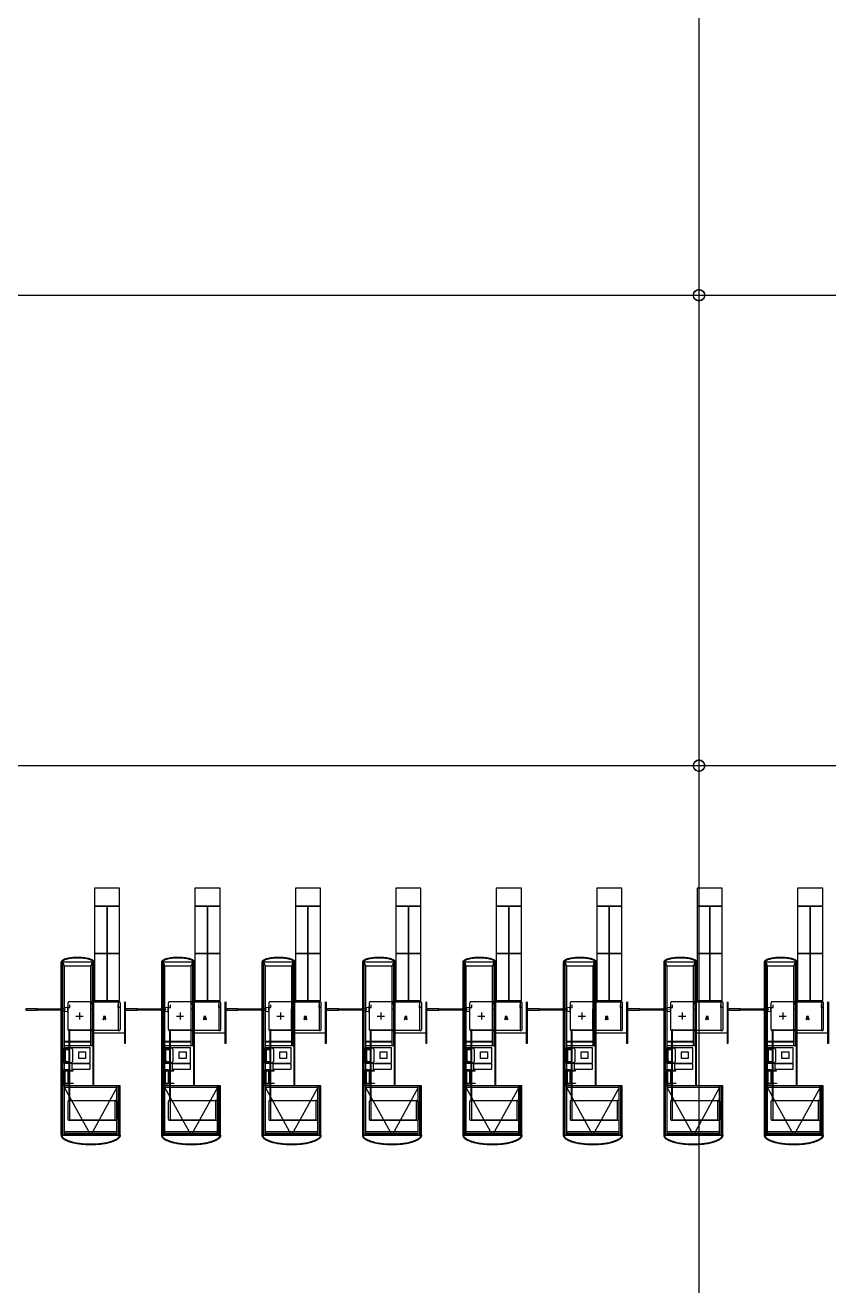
# Model space of a CAD drawing. Header units: millimetres. Extents: x 1478096 to 1808313, y 619971 to 762366.
# Drawn here: x 1560352 to 1575728, y 655871 to 679991 of the extents above; entities that cross this region are included whole.
import ezdxf

# ---------------------------------------------------------------- set-up
doc = ezdxf.new("R2010")
doc.units = ezdxf.units.MM
doc.header["$LTSCALE"] = 10
for name, pattern in [('CENTERX2', [4, 2.5, -0.5, 0.5, -0.5]), ('RE-PLANTABASE(XREF)$0$CENTER', [50.8, 31.75, -6.35, 6.35, -6.35]), ('RE-PLANTABASE(XREF)$0$DASHED', [0.75, 0.5, -0.25])]:
    doc.linetypes.add(name, pattern=pattern)
for name, color, linetype in [('0_Estructura', 251, 'Continuous'), ('COSTAN-CAM-EJES', 251, 'CENTERX2'), ('DC-ARQ-CAJAS', 8, 'Continuous')]:
    doc.layers.add(name, color=color, linetype=linetype)

# ---------------------------------------------------------------- blocks, each defined once
blk = doc.blocks.new('CAJAS')
at = {"layer": 'DC-ARQ-CAJAS', "color": 8}
for p, q in [((1578.851, 717.573), (1578.851, 716.623)), ((1579.963, 717.573), (1578.863, 717.573)), ((1578.863, 717.573), (1578.863, 716.623)), ((1578.881, 717.573), (1578.881, 716.623)), ((1578.911, 717.573), (1578.911, 716.623)), ((1578.911, 716.655), (1579.413, 717.573)), ((1579.915, 717.567), (1578.911, 717.567)), ((1579.915, 717.552), (1578.911, 717.552)), ((1579.915, 717.529), (1578.911, 717.529)), ((1579.915, 717.498), (1578.911, 717.498)), ((1579.413, 717.573), (1579.915, 716.655)), ((1579.915, 717.573), (1579.915, 715.888)), ((1579.945, 717.573), (1579.945, 715.888)), ((1579.963, 717.573), (1579.963, 715.888)), ((1579.975, 717.573), (1579.975, 715.888)), ((1578.851, 716.623), (1579.963, 716.623)), ((1578.911, 716.655), (1579.915, 716.655)), ((1579.351, 716.623), (1579.351, 715.888)), ((1579.363, 716.623), (1579.363, 715.888)), ((1579.852, 716.313), (1579.852, 716.593)), ((1579.852, 716.593), (1579.902, 716.593)), ((1579.902, 716.593), (1579.902, 716.313)), ((1579.424, 716.3), (1579.424, 716.215)), ((1579.902, 716.19), (1579.424, 716.19)), ((1579.424, 716.19), (1579.424, 715.898)), ((1579.764, 716.31), (1579.434, 716.31)), ((1579.434, 716.205), (1579.764, 716.205)), ((1579.761, 715.929), (1579.761, 716.159)), ((1579.774, 716.215), (1579.774, 716.3)), ((1579.781, 716.19), (1579.852, 716.19)), ((1579.902, 716.313), (1579.852, 716.313)), ((1579.902, 716.173), (1579.902, 716.19)), ((1579.902, 715.928), (1579.902, 716.16)), ((1579.424, 715.898), (1579.902, 715.898)), ((1579.51, 715.973), (1579.51, 716.104)), ((1579.51, 716.104), (1579.641, 716.104)), ((1579.641, 715.973), (1579.51, 715.973)), ((1579.641, 716.104), (1579.641, 715.973)), ((1579.852, 715.898), (1579.781, 715.898)), ((1579.902, 716.129), (1579.902, 715.959)), ((1579.902, 715.898), (1579.902, 715.915)), ((1578.751, 715.818), (1578.769, 715.818)), ((1578.751, 715.018), (1578.751, 715.818)), ((1578.769, 715.018), (1578.769, 715.818)), ((1579.351, 715.888), (1579.351, 715.803)), ((1579.351, 715.803), (1579.351, 714.258)), ((1579.363, 715.888), (1579.363, 715.803)), ((1579.381, 715.858), (1579.363, 715.858)), ((1579.363, 715.803), (1579.363, 714.258)), ((1579.381, 715.858), (1579.381, 714.258)), ((1579.381, 715.858), (1579.915, 715.858)), ((1579.411, 715.858), (1579.411, 714.338)), ((1579.411, 715.788), (1579.915, 715.788)), ((1579.411, 715.778), (1579.915, 715.778)), ((1579.915, 715.888), (1579.915, 715.803)), ((1579.915, 715.803), (1579.915, 714.338)), ((1579.945, 715.888), (1579.945, 715.803)), ((1579.945, 715.803), (1579.945, 714.258)), ((1579.963, 715.888), (1579.963, 715.803)), ((1579.963, 715.803), (1579.963, 714.258)), ((1579.975, 715.888), (1579.975, 715.803)), ((1579.975, 715.803), (1579.975, 714.258)), ((1578.751, 715.618), (1579.351, 715.618)), ((1579.351, 715.608), (1579.351, 715.008)), ((1579.351, 714.853), (1579.351, 714.254)), ((1579.381, 714.258), (1579.363, 714.258)), ((1579.411, 714.338), (1579.381, 714.258)), ((1579.381, 714.258), (1579.945, 714.258)), ((1579.411, 714.338), (1579.915, 714.338)), ((1579.915, 714.338), (1579.945, 714.258)), ((1579.945, 714.258), (1579.963, 714.258))]:
    blk.add_line(p, q, dxfattribs=at)
at = {"layer": 'DC-ARQ-CAJAS', "color": 8, "linetype": 'RE-PLANTABASE(XREF)$0$DASHED', "ltscale": 5}
for p, q in [((1578.908, 717.261), (1578.908, 716.931)), ((1579.825, 717.286), (1578.933, 717.286)), ((1578.95, 716.906), (1578.95, 717.283)), ((1578.95, 717.283), (1579.81, 717.283)), ((1579.81, 717.283), (1579.81, 716.906)), ((1579.85, 716.931), (1579.85, 717.261)), ((1578.933, 716.906), (1578.948, 716.906)), ((1578.948, 716.906), (1578.948, 716.931)), ((1579.81, 716.906), (1578.95, 716.906)), ((1579.81, 716.931), (1579.81, 716.906)), ((1579.81, 716.906), (1579.825, 716.906)), ((1579.81, 716.906), (1579.81, 715.568)), ((1579.83, 716.906), (1579.81, 716.906)), ((1579.83, 715.568), (1579.83, 716.906)), ((1578.846, 715.543), (1578.846, 715.043)), ((1578.886, 715.568), (1578.871, 715.568)), ((1578.886, 715.543), (1578.886, 715.568)), ((1578.886, 715.568), (1579.381, 715.568)), ((1578.886, 715.02), (1578.886, 715.568)), ((1579.381, 715.568), (1579.381, 715.02)), ((1579.413, 715.568), (1579.381, 715.568)), ((1579.381, 715.568), (1579.381, 715.043)), ((1579.413, 715.543), (1579.413, 715.568)), ((1579.413, 715.543), (1579.413, 715.152)), ((1579.414, 715.555), (1579.414, 715.568)), ((1579.414, 715.568), (1579.807, 715.568)), ((1579.807, 715.555), (1579.414, 715.555)), ((1579.807, 715.568), (1579.807, 715.555)), ((1579.825, 715.568), (1579.81, 715.568)), ((1579.81, 715.568), (1579.81, 715.543)), ((1579.81, 715.568), (1579.83, 715.568)), ((1579.85, 715.043), (1579.85, 715.543)), ((1578.846, 715.143), (1578.846, 715.128)), ((1578.846, 715.128), (1578.885, 715.128)), ((1578.871, 715.018), (1579.825, 715.018)), ((1578.885, 715.128), (1578.885, 715.078)), ((1579.381, 715.02), (1578.886, 715.02)), ((1579.413, 715.154), (1579.381, 715.154)), ((1579.413, 715.152), (1579.381, 715.152)), ((1579.381, 715.043), (1579.413, 715.043)), ((1579.413, 715.043), (1579.413, 715.068)), ((1579.85, 715.128), (1579.811, 715.128)), ((1579.811, 715.128), (1579.811, 715.078)), ((1579.85, 715.143), (1579.85, 715.128))]:
    blk.add_line(p, q, dxfattribs=at)
at = {"layer": 'DC-ARQ-CAJAS'}
for p, q in [((1579.747, 716.574), (1579.747, 716.58)), ((1579.747, 716.58), (1579.927, 716.58)), ((1579.927, 716.574), (1579.747, 716.574)), ((1579.927, 716.332), (1579.927, 716.582)), ((1579.927, 716.582), (1579.932, 716.582)), ((1579.927, 716.58), (1579.927, 716.574)), ((1579.927, 716.457), (1579.932, 716.457)), ((1579.932, 716.582), (1579.932, 716.332)), ((1579.927, 716.34), (1579.747, 716.34)), ((1579.747, 716.34), (1579.747, 716.334)), ((1579.747, 716.334), (1579.927, 716.334)), ((1579.823, 716.19), (1579.823, 715.898)), ((1579.923, 716.19), (1579.823, 716.19)), ((1579.838, 716.16), (1579.838, 716.173)), ((1579.838, 716.173), (1579.93, 716.173)), ((1579.93, 716.16), (1579.838, 716.16)), ((1579.923, 716.19), (1579.923, 716.173)), ((1579.923, 716.16), (1579.923, 715.928)), ((1579.927, 716.334), (1579.927, 716.34)), ((1579.932, 716.332), (1579.927, 716.332)), ((1579.823, 715.898), (1579.923, 715.898)), ((1579.93, 715.928), (1579.838, 715.928)), ((1579.838, 715.928), (1579.838, 715.915)), ((1579.838, 715.915), (1579.93, 715.915)), ((1579.923, 715.915), (1579.923, 715.898)), ((1579.129, 715.361), (1579.127, 715.359)), ((1579.127, 715.34), (1579.127, 715.359)), ((1579.129, 715.361), (1579.133, 715.361)), ((1579.131, 715.34), (1579.131, 715.3)), ((1579.171, 715.34), (1579.131, 715.34)), ((1579.131, 715.3), (1579.171, 715.3)), ((1579.133, 715.361), (1579.135, 715.359)), ((1579.135, 715.34), (1579.135, 715.359)), ((1579.169, 715.361), (1579.167, 715.359)), ((1579.167, 715.34), (1579.167, 715.359)), ((1579.169, 715.361), (1579.173, 715.361)), ((1579.171, 715.3), (1579.171, 715.34)), ((1579.173, 715.361), (1579.175, 715.359)), ((1579.175, 715.34), (1579.175, 715.359)), ((1579.868, 715.203), (1579.85, 715.203)), ((1579.85, 715.203), (1579.85, 715.165)), ((1579.904, 715.197), (1579.868, 715.203)), ((1579.911, 715.192), (1579.98, 715.192)), ((1579.98, 715.192), (1579.98, 715.138)), ((1579.98, 715.153), (1579.98, 715.178)), ((1579.98, 715.178), (1580.44, 715.178)), ((1580.44, 715.178), (1580.44, 715.153)), ((1580.649, 715.176), (1580.44, 715.176)), ((1580.44, 715.176), (1580.44, 715.154)), ((1578.86, 714.991), (1578.86, 714.091)), ((1579.1, 714.991), (1578.86, 714.991)), ((1579.1, 714.091), (1579.1, 714.991)), ((1579.1, 714.991), (1579.1, 714.091)), ((1579.34, 714.991), (1579.1, 714.991)), ((1579.34, 714.091), (1579.34, 714.991)), ((1579.85, 715.165), (1579.85, 715.128)), ((1579.85, 715.128), (1579.868, 715.128)), ((1579.868, 715.128), (1579.904, 715.133)), ((1579.98, 715.138), (1579.911, 715.138)), ((1580.44, 715.153), (1579.98, 715.153)), ((1580.44, 715.154), (1580.649, 715.154)), ((1578.86, 714.091), (1578.86, 713.191)), ((1579.1, 714.091), (1578.86, 714.091)), ((1578.86, 714.091), (1579.1, 714.091)), ((1579.1, 713.191), (1579.1, 714.091)), ((1579.1, 714.091), (1579.1, 713.191)), ((1579.34, 714.091), (1579.1, 714.091)), ((1579.1, 714.091), (1579.34, 714.091)), ((1579.34, 713.191), (1579.34, 714.091)), ((1578.86, 713.191), (1579.1, 713.191)), ((1578.86, 713.191), (1578.86, 712.841)), ((1579.34, 713.191), (1578.86, 713.191)), ((1579.1, 713.191), (1579.34, 713.191)), ((1579.34, 712.841), (1579.34, 713.191)), ((1578.86, 712.841), (1579.34, 712.841))]:
    blk.add_line(p, q, dxfattribs=at)
at = {"layer": 'DC-ARQ-CAJAS', "color": 8, "linetype": 'RE-PLANTABASE(XREF)$0$CENTER'}
for p, q in [((1579.695, 715.29), (1579.558, 715.29)), ((1579.626, 715.222), (1579.626, 715.359))]:
    blk.add_line(p, q, dxfattribs=at)
at = {"layer": 'DC-ARQ-CAJAS'}
for centre, radius in [((1579.93, 716.589, 0), 0.0065), ((1579.93, 716.326, 0), 0.0065), ((1579.138, 715.307, 0), 0.0025), ((1579.164, 715.307, 0), 0.0025), ((1579.905, 715.165, 0), 0.004)]:
    blk.add_circle(centre, radius, dxfattribs=at)
at = {"layer": 'DC-ARQ-CAJAS', "color": 8, "linetype": 'RE-PLANTABASE(XREF)$0$DASHED', "ltscale": 5}
blk.add_circle((1579.414, 715.571, 0), 0.0035, dxfattribs=at)
at = {"layer": 'DC-ARQ-CAJAS', "color": 4, "linetype": 'RE-PLANTABASE(XREF)$0$DASHED'}
blk.add_circle((1579.151, 715.32, 0), 0.004, dxfattribs=at)
at = {"layer": 'DC-ARQ-CAJAS', "color": 8, "linetype": 'RE-PLANTABASE(XREF)$0$DASHED', "ltscale": 5}
for centre, start, end in [((1578.933, 717.261), 90, 180), ((1579.825, 717.261), 0, 90), ((1578.933, 716.931), 180, 270), ((1579.825, 716.931), 270, 0), ((1578.871, 715.543), 90, 180), ((1579.825, 715.543), 0, 90), ((1578.871, 715.043), 180, 270), ((1579.825, 715.043), 270, 0)]:
    blk.add_arc(centre, 0.025, start, end, dxfattribs=at)
at = {"layer": 'DC-ARQ-CAJAS', "color": 8}
for centre, radius, start, end in [((1579.434, 716.3), 0.01, 90, 180), ((1579.434, 716.215), 0.01, 180, 270), ((1579.82, 716.143), 0.0614, 129.678, 164.6649), ((1579.764, 716.3), 0.01, 0, 90), ((1579.764, 716.215), 0.01, 270, 0), ((1579.827, 716.119), 0.0754, 46.3075, 70.8856), ((1579.827, 716.119), 0.0754, 7.7954, 33.4081), ((1579.823, 715.947), 0.0646, 195.6913, 229.2369), ((1579.826, 715.97), 0.0767, 289.7764, 314.1626), ((1579.826, 715.97), 0.0767, 326.7768, 351.9435)]:
    blk.add_arc(centre, radius, start, end, dxfattribs=at)
at = {"layer": 'DC-ARQ-CAJAS'}
for centre, radius, start, end in [((1579.93, 716.167), 0.0065, 270, 90), ((1579.93, 715.922), 0.0065, 270, 90), ((1579.151, 715.34), 0.024, 180, 0), ((1579.151, 715.348), 0.016, 180, 0), ((1579.151, 715.34), 0.016, 180, 0), ((1579.138, 715.333), 0.0025, 272.8222, 143.7906), ((1579.164, 715.333), 0.0025, 36.2094, 267.1778), ((1579.888, 715.165), 0.0357, 296.0467, 63.9533), ((1580.649, 715.165), 0.011, 270, 90)]:
    blk.add_arc(centre, radius, start, end, dxfattribs=at)
at = {"layer": 'DC-ARQ-CAJAS', "color": 4, "linetype": 'RE-PLANTABASE(XREF)$0$DASHED'}
for centre, start, end in [((1579.138, 715.333), 143.7906, 272.8222), ((1579.164, 715.333), 267.1778, 36.2094)]:
    blk.add_arc(centre, 0.0025, start, end, dxfattribs=at)
at = {"layer": 'DC-ARQ-CAJAS', "color": 8, "extrusion": (0, 0, -1)}
for centre, major_axis, ratio in [((1579.413, 717.573, 0), (0.55, 0), 0.309091), ((1579.663, 714.258, 0), (-0.3, 0), 0.276667)]:
    blk.add_ellipse(centre, major_axis=major_axis, ratio=ratio, start_param=3.141593, end_param=6.283185, dxfattribs=at)
at = {"layer": 'DC-ARQ-CAJAS', "color": 8}
for points, knots in [([(1578.851, 717.573, 0), (1578.851, 717.578, 0), (1578.851, 717.582, 0), (1578.853, 717.591, 0), (1578.855, 717.596, 0), (1578.858, 717.604, 0), (1578.861, 717.609, 0), (1578.866, 717.617, 0), (1578.869, 717.621, 0), (1578.876, 717.629, 0), (1578.88, 717.633, 0), (1578.893, 717.645, 0), (1578.904, 717.653, 0), (1578.928, 717.667, 0), (1578.941, 717.674, 0), (1578.971, 717.687, 0), (1578.987, 717.694, 0), (1579.022, 717.705, 0), (1579.041, 717.711, 0), (1579.081, 717.721, 0), (1579.101, 717.726, 0), (1579.145, 717.734, 0), (1579.168, 717.738, 0), (1579.215, 717.744, 0), (1579.239, 717.747, 0), (1579.288, 717.751, 0), (1579.313, 717.752, 0), (1579.364, 717.754, 0), (1579.389, 717.755, 0), (1579.448, 717.755, 0), (1579.482, 717.754, 0), (1579.548, 717.75, 0), (1579.58, 717.747, 0), (1579.643, 717.74, 0), (1579.673, 717.735, 0), (1579.725, 717.725, 0), (1579.748, 717.72, 0), (1579.79, 717.709, 0), (1579.81, 717.703, 0), (1579.847, 717.69, 0), (1579.864, 717.683, 0), (1579.895, 717.669, 0), (1579.909, 717.661, 0), (1579.929, 717.647, 0), (1579.937, 717.641, 0), (1579.949, 717.629, 0), (1579.954, 717.624, 0), (1579.962, 717.613, 0), (1579.965, 717.609, 0), (1579.97, 717.599, 0), (1579.971, 717.594, 0), (1579.974, 717.583, 0), (1579.975, 717.578, 0), (1579.975, 717.573, 0), (1579.975, 717.573, 0), (1579.975, 717.573, 0)], [0, 0, 0, 0, 0.065993, 0.065993, 0.131985, 0.131985, 0.197978, 0.197978, 0.26397, 0.26397, 0.329963, 0.329963, 0.468313, 0.468313, 0.606663, 0.606663, 0.745013, 0.745013, 0.883363, 0.883363, 1.021714, 1.021714, 1.160064, 1.160064, 1.298414, 1.298414, 1.436764, 1.436764, 1.575114, 1.575114, 1.756454, 1.756454, 1.937794, 1.937794, 2.119133, 2.119133, 2.268549, 2.268549, 2.417964, 2.417964, 2.56738, 2.56738, 2.716795, 2.716795, 2.825875, 2.825875, 2.915902, 2.915902, 2.991062, 2.991062, 3.066221, 3.066221, 3.141381, 3.141381, 3.141593, 3.141593, 3.141593, 3.141593]), ([(1579.975, 714.258, 0), (1579.975, 714.255, 0), (1579.974, 714.253, 0), (1579.973, 714.248, 0), (1579.972, 714.245, 0), (1579.97, 714.24, 0), (1579.969, 714.238, 0), (1579.966, 714.234, 0), (1579.964, 714.231, 0), (1579.96, 714.227, 0), (1579.958, 714.225, 0), (1579.952, 714.22, 0), (1579.948, 714.217, 0), (1579.939, 714.212, 0), (1579.934, 714.209, 0), (1579.923, 714.204, 0), (1579.918, 714.201, 0), (1579.905, 714.196, 0), (1579.898, 714.194, 0), (1579.88, 714.188, 0), (1579.869, 714.185, 0), (1579.843, 714.179, 0), (1579.83, 714.177, 0), (1579.802, 714.172, 0), (1579.787, 714.17, 0), (1579.757, 714.167, 0), (1579.741, 714.166, 0), (1579.709, 714.164, 0), (1579.693, 714.163, 0), (1579.655, 714.163, 0), (1579.633, 714.163, 0), (1579.589, 714.165, 0), (1579.568, 714.167, 0), (1579.53, 714.171, 0), (1579.514, 714.174, 0), (1579.483, 714.179, 0), (1579.468, 714.182, 0), (1579.444, 714.189, 0), (1579.433, 714.192, 0), (1579.413, 714.199, 0), (1579.405, 714.202, 0), (1579.391, 714.209, 0), (1579.385, 714.212, 0), (1579.375, 714.219, 0), (1579.371, 714.222, 0), (1579.364, 714.228, 0), (1579.362, 714.231, 0), (1579.358, 714.236, 0), (1579.356, 714.239, 0), (1579.353, 714.244, 0), (1579.352, 714.246, 0), (1579.351, 714.251, 0), (1579.351, 714.254, 0), (1579.351, 714.257, 0), (1579.351, 714.257, 0), (1579.351, 714.258, 0)], [0, 0, 0, 0, 0.062074, 0.062074, 0.124147, 0.124147, 0.186221, 0.186221, 0.248295, 0.248295, 0.310369, 0.310369, 0.413242, 0.413242, 0.516116, 0.516116, 0.618989, 0.618989, 0.721863, 0.721863, 0.882096, 0.882096, 1.042328, 1.042328, 1.202561, 1.202561, 1.362794, 1.362794, 1.523026, 1.523026, 1.742277, 1.742277, 1.961528, 1.961528, 2.141779, 2.141779, 2.32203, 2.32203, 2.473499, 2.473499, 2.624968, 2.624968, 2.73885, 2.73885, 2.852732, 2.852732, 2.930777, 2.930777, 3.008822, 3.008822, 3.068733, 3.068733, 3.128645, 3.128645, 3.141593, 3.141593, 3.141593, 3.141593])]:
    blk.add_open_spline(points, degree=3, knots=knots, dxfattribs=at)

msp = doc.modelspace()

# ---------------------------------------------------------------- hatches: boundary and pattern name
at = {"layer": '0_Estructura'}
h = msp.add_hatch(dxfattribs=at)
h.set_pattern_fill('ANSI31', color=1, scale=2, angle=-180, style=0)
h.set_pattern_definition([(225, (3122699.92, 1211231.0374), (4.49012806, -4.49012806), [])])
h.paths.add_polyline_path([(1573134.85, 674825.344, 1), (1573354.85, 674825.344, 1)])
h.paths.add_polyline_path([(1573139.65, 674825.344, 1), (1573350.05, 674825.344, 1)], flags=16)
h = msp.add_hatch(dxfattribs=at)
h.set_pattern_fill('ANSI31', color=1, scale=2, angle=-180, style=0)
h.set_pattern_definition([(225, (3122699.9205, 1202229.881), (4.49012806, -4.49012806), [])])
h.paths.add_polyline_path([(1573134.85, 665824.187, 1), (1573354.85, 665824.187, 1)])
h.paths.add_polyline_path([(1573139.65, 665824.187, 1), (1573350.05, 665824.187, 1)], flags=16)

# ---------------------------------------------------------------- linework, layer by layer
at = {"layer": '0_Estructura', "color": 1}
for p, q in [((1573244.85, 674681.653), (1573244.85, 674969.034)), ((1573101.159, 674825.344), (1573388.541, 674825.344)), ((1573244.85, 665680.496), (1573244.85, 665967.878)), ((1573101.16, 665824.187), (1573388.541, 665824.187))]:
    msp.add_line(p, q, dxfattribs=at)
for centre, radius in [((1573244.85, 674825.344), 110), ((1573244.85, 674825.344), 105.2), ((1573244.85, 665824.187), 110), ((1573244.85, 665824.187), 105.2)]:
    msp.add_circle(centre, radius, dxfattribs=at)
at = {"layer": 'COSTAN-CAM-EJES', "const_width": 25}
for points in [[(1573244.85, 619983.43), (1573244.85, 762353.176)], [(1478108.728, 674825.343), (1676824.92, 674825.343)], [(1478108.728, 665824.186), (1676824.92, 665824.186)]]:
    msp.add_lwpolyline(points, dxfattribs=at)

# ---------------------------------------------------------------- block references
at = {"xscale": 1000, "yscale": 1000, "zscale": 1000, "rotation": 180}
msp.add_blockref('CAJAS', (3152550.15, 1376323.114), dxfattribs=at)
at = {"layer": 'DC-ARQ-CAJAS', "xscale": 1000, "yscale": 1000, "zscale": 1000, "rotation": 180}
for p in [(3141018.151, 1376323.114), (3141018.151, 1376323.114), (3142940.151, 1376323.114), (3142940.151, 1376323.114), (3144862.151, 1376323.114), (3146784.151, 1376323.114), (3148706.151, 1376323.114), (3150628.151, 1376323.114), (3150628.151, 1376323.114), (3152550.15, 1376323.114), (3154472.15, 1376323.114)]:
    msp.add_blockref('CAJAS', p, dxfattribs=at)

doc.saveas('drawing.dxf')
